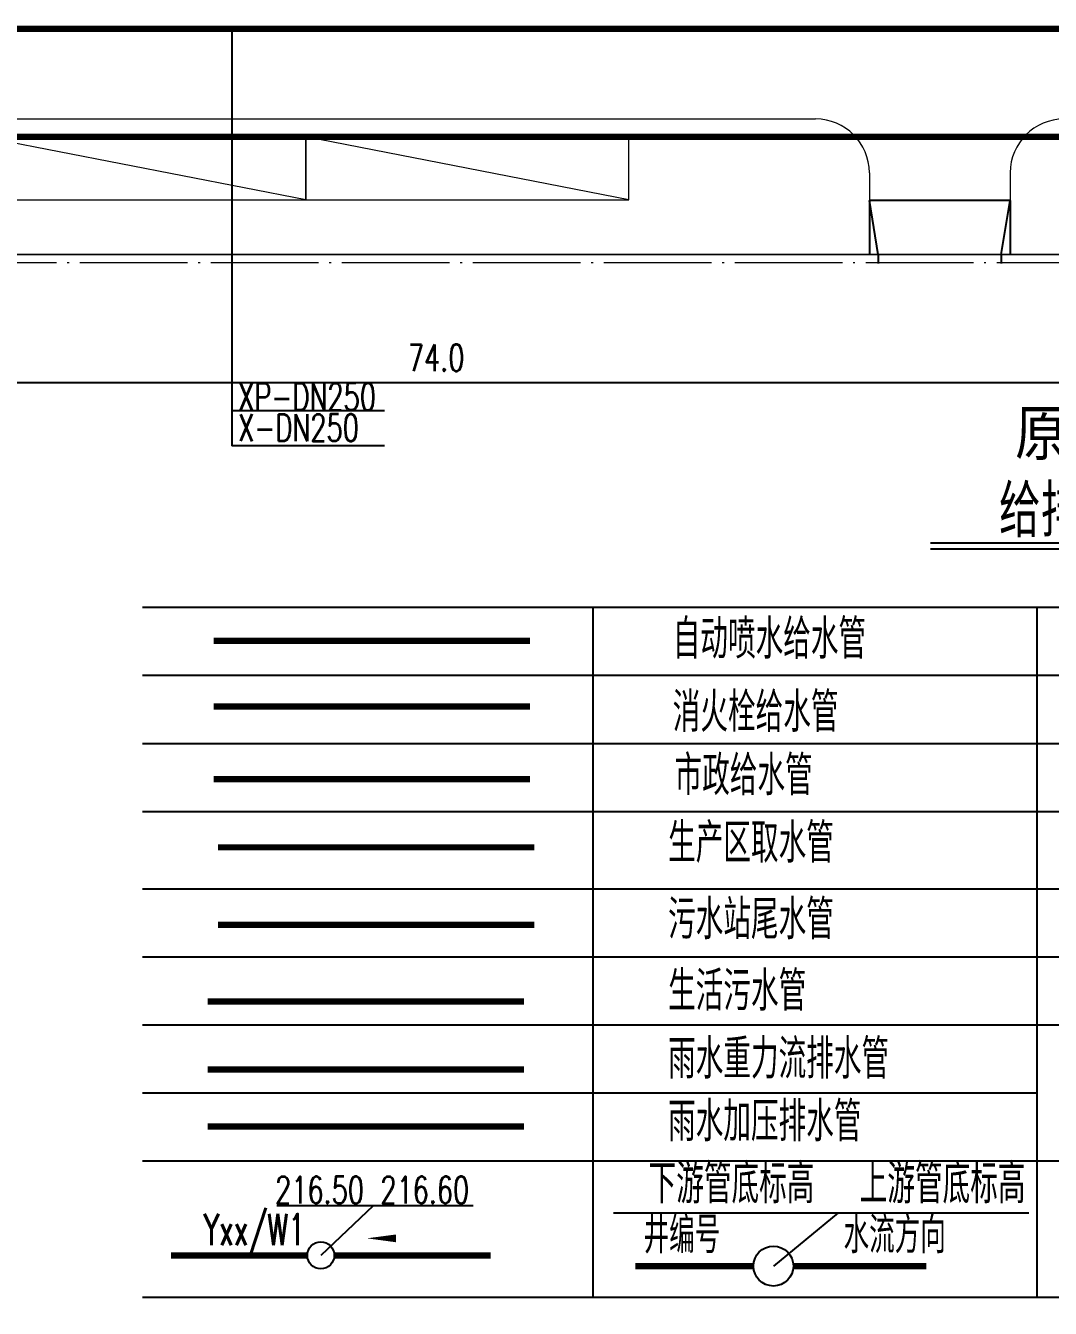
# Model space of a CAD drawing. Header units: metres. Extents: x 497246 to 997717, y 2998582 to 5998198.
# Drawn here: x 499510.9 to 499568, y 2998994.1 to 2999065.5 of the extents above; entities that cross this region are included whole.
import ezdxf
from ezdxf.enums import TextEntityAlignment as Align

# ---------------------------------------------------------------- set-up
doc = ezdxf.new("R2010")
doc.units = ezdxf.units.M
doc.header["$LTSCALE"] = 1000
doc.linetypes.add('DOTE', pattern=[2.42, 2, -0.2, 0.02, -0.2])
doc.layers.get('0').update_dxf_attribs({"linetype": 'CONTINUOUS'})
doc.layers.get('Defpoints').update_dxf_attribs({"linetype": 'CONTINUOUS'})
for name, color, linetype, lineweight in [('1_RO_规划停车位', 35, 'CONTINUOUS', 13), ('_0', 7, 'CONTINUOUS', 25), ('道路', 4, 'CONTINUOUS', 15)]:
    doc.layers.add(name, color=color, linetype=linetype, lineweight=lineweight)
for name, color, linetype in [('gd', 6, 'CONTINUOUS'), ('PIPE-喷淋', 6, 'CONTINUOUS'), ('PIPE-废水', 31, 'CONTINUOUS'), ('PIPE-污水', 2, 'CONTINUOUS'), ('PIPE-消防', 1, 'CONTINUOUS'), ('PIPE-给水', 3, 'CONTINUOUS'), ('PIPE-雨水', 4, 'CONTINUOUS'), ('TEXT_雨水', 7, 'CONTINUOUS'), ('TWT_DIM', 3, 'CONTINUOUS'), ('WELL_雨水', 4, 'CONTINUOUS'), ('建筑', 7, 'CONTINUOUS'), ('建筑门坡散水', 9, 'CONTINUOUS'), ('挡墙护坡', 5, 'CONTINUOUS'), ('排水', 6, 'CONTINUOUS'), ('文字', 255, 'CONTINUOUS'), ('文字-排水', 122, 'CONTINUOUS'), ('文字说明', 3, 'CONTINUOUS'), ('给排水标注', 140, 'CONTINUOUS'), ('雨水标注', 100, 'CONTINUOUS')]:
    doc.layers.add(name, color=color, linetype=linetype)
doc.layers.add('建筑轴线', color=1, linetype='DOTE', lineweight=15, plot=False)
doc.styles.add('_TCH_DIM_T3', font='SIMPLEX', dxfattribs={"width": 0.705882, "bigfont": 'GBCBIG'})
doc.styles.add('_TWT_WELL', font='SIMPLEX', dxfattribs={"width": 0.8, "height": 3.5, "bigfont": 'HZTXT'})
doc.styles.add('HZTXT', font='txt', dxfattribs={"width": 0.7, "bigfont": 'HZTXT'})
doc.styles.add('SZK', font='romand.shx', dxfattribs={"width": 0.7, "bigfont": 'hztxt.shx'})
doc.styles.add('TG_LINETYPE', font='SIMPLEX', dxfattribs={"width": 0.8, "height": 3, "bigfont": 'HZTXT'})
doc.styles.add('亨利项目总图布置_2022_8_8_t3--03$0$亨利项目总图布置_2022_8_8_t3--02$0$CEC', font='ARIALN.TTF')
doc.linetypes.add('TG_F', pattern='A,2,-0.3,["F",TG_LINETYPE,S=0.1,R=0,X=-0.23,Y=-0.15],0', length=2.3)
doc.linetypes.add('TG_J', pattern='A,2,-0.3,["J",TG_LINETYPE,S=0.1,R=0,X=-0.23,Y=-0.15],0', length=2.3)
doc.linetypes.add('TG_QS', pattern='A,3,-0.6,["QS",TG_LINETYPE,S=0.1,R=0,X=-0.52,Y=-0.15],0', length=3.6)
doc.linetypes.add('TG_W', pattern='A,2,-0.3,["W",TG_LINETYPE,S=0.1,R=0,X=-0.23,Y=-0.15],0', length=2.3)
doc.linetypes.add('TG_X', pattern='A,3,-0.3,["X",TG_LINETYPE,S=0.1,R=0,X=-0.23,Y=-0.15],0', length=3.3)
doc.linetypes.add('TG_XP', pattern='A,3,-0.6,["XP",TG_LINETYPE,S=0.1,R=0,X=-0.6,Y=-0.2],0', length=3.6)
doc.linetypes.add('TG_Y', pattern='A,2,-0.3,["Y",TG_LINETYPE,S=0.1,R=0,X=-0.23,Y=-0.15],0', length=2.3)
doc.linetypes.add('TG_Y2', pattern='A,2,-0.6,["Y2",TG_LINETYPE,S=0.1,R=0,X=-0.52,Y=-0.15],0', length=2.6)
doc.linetypes.add('TG_ZP', pattern='A,3,-0.6,["ZP",TG_LINETYPE,S=0.1,R=0,X=-0.6,Y=-0.2],0', length=3.6)
doc.dimstyles.new('_TWT_ARCH&&1', dxfattribs={"dimtxt": 1.4875, "dimasz": 0.5, "dimexe": 1.25, "dimexo": 1.5, "dimgap": 0.63125, "dimtad": 1, "dimdec": 1, "dimzin": 0, "dimdsep": 46, "dimtxsty": '_TCH_DIM_T3', "dimblk": 'ARCHTICK', "dimcen": 0.09, "dimclrt": 7, "dimazin": 2, "dimtfac": 1, "dimtdec": 1, "dimtix": 1, "dimtmove": 2, "dimatfit": 3, "dimfxl": 1, "dimtolj": 1, "dimtzin": 0, "dimarcsym": 0})

# ---------------------------------------------------------------- blocks, each defined once
blk = doc.blocks.new('_ArchTick')
at = {"color": 0, "linetype": 'ByBlock', "const_width": 0.4}
blk.add_lwpolyline([(-0.5, -0.5), (0.5, 0.5)], dxfattribs=at)
blk = doc.blocks.new('*D352')
at = {"layer": 'Defpoints', "color": 0, "transparency": 16777216}
for p in [(499496.755, 2999056.75), (499570.755, 2999056.751), (499570.755, 2999045.655)]:
    blk.add_point(p, dxfattribs=at)
at = {"layer": 'TWT_DIM', "color": 0, "lineweight": -2, "transparency": 16777216}
for p, q in [((499496.755, 2999055.25), (499496.755, 2999044.405)), ((499570.755, 2999055.251), (499570.755, 2999044.405)), ((499496.755, 2999045.655), (499570.755, 2999045.655))]:
    blk.add_line(p, q, dxfattribs=at)
at = {"layer": 'TWT_DIM', "color": 0, "lineweight": -2, "transparency": 16777216, "xscale": 0.5, "yscale": 0.5, "zscale": 0.5, "rotation": 180}
blk.add_blockref('_ArchTick', (499496.755, 2999045.655), dxfattribs=at)
at = {"layer": 'TWT_DIM', "color": 0, "lineweight": -2, "transparency": 16777216, "xscale": 0.5, "yscale": 0.5, "zscale": 0.5}
blk.add_blockref('_ArchTick', (499570.755, 2999045.655), dxfattribs=at)
at = {"layer": 'TWT_DIM', "color": 7, "transparency": 16777216, "insert": (499533.755, 2999047.03), "char_height": 1.4875, "attachment_point": 5, "style": '_TCH_DIM_T3'}
blk.add_mtext('\\A1;74.0', dxfattribs=at)
blk = doc.blocks.new('$TwtSys$00000187')
blk.add_circle((0, 0), 0.5)

msp = doc.modelspace()

# ---------------------------------------------------------------- hatches: boundary and pattern name
at = {"layer": '挡墙护坡', "linetype": 'Continuous'}
h = msp.add_hatch(dxfattribs=at)
h.set_pattern_fill('ANSI33', color=256, style=0)
h.set_pattern_definition([(45, (805.864, 0), (-2.2450640303, 2.2450640303), []), (45, (808.109, 0), (-2.2450640303, 2.2450640303), [1.5875, -0.79375])])
edge = h.paths.add_edge_path()
edge.add_line((499596.097, 2998901.333), (499596.097, 2998904.333))
edge.add_line((499596.097, 2998904.333), (499345.487, 2998904.333))
edge.add_line((499345.487, 2998904.333), (499320.487, 2998907.833))
edge.add_line((499320.487, 2998907.833), (499253.339, 2998907.833))
edge.add_line((499253.339, 2998907.833), (499251.695, 2998907.908))
edge.add_line((499251.695, 2998907.908), (499250.667, 2998908.033))
edge.add_arc((499253.27, 2998924.833), 17, 179.99144, 261.19191, ccw=False)
edge.add_line((499236.27, 2998924.835), (499236.189, 2998970.517))
edge.add_line((499236.189, 2998970.517), (499232.644, 2998995.51))
edge.add_line((499232.644, 2998995.51), (499232.536, 2999056.413))
edge.add_line((499232.536, 2999056.413), (499229.536, 2999056.408))
edge.add_line((499229.536, 2999056.408), (499229.645, 2998995.296))
edge.add_line((499229.645, 2998995.296), (499233.189, 2998970.302))
edge.add_line((499233.189, 2998970.302), (499233.27, 2998924.833))
edge.add_arc((499253.27, 2998924.833), 20, 180.00007, 261.33693)
edge.add_line((499250.258, 2998905.061), (499251.445, 2998904.916))
edge.add_line((499251.445, 2998904.916), (499253.27, 2998904.833))
edge.add_line((499253.27, 2998904.833), (499320.278, 2998904.833))
edge.add_line((499320.278, 2998904.833), (499345.278, 2998901.333))
edge.add_line((499345.278, 2998901.333), (499596.097, 2998901.333))

# ---------------------------------------------------------------- linework, layer by layer
at = {"layer": '1_RO_规划停车位'}
for p, q in [((499526.496, 2999055.833), (499508.496, 2999059.333)), ((499544.496, 2999055.833), (499526.496, 2999059.333))]:
    msp.add_line(p, q, dxfattribs=at)
at = {"layer": '1_RO_规划停车位', "flags": 128}
for points in [[(499526.496, 2999055.833), (499526.496, 2999059.333), (499508.496, 2999059.333), (499508.496, 2999055.833)], [(499544.496, 2999055.833), (499544.496, 2999059.333), (499526.496, 2999059.333), (499526.496, 2999055.833)]]:
    msp.add_lwpolyline(points, close=True, dxfattribs=at)
at = {"layer": '_0', "color": 140, "linetype": 'ByBlock'}
msp.add_line((499556.163, 2998999.386), (499552.55, 2998996.416), dxfattribs=at)
at = {"layer": 'gd', "color": 2}
for p, q in [((499547.822, 2998996.416), (499551.437, 2998996.416)), ((499547.822, 2998996.416), (499551.437, 2998996.416)), ((499553.663, 2998996.416), (499557.044, 2998996.416)), ((499553.663, 2998996.416), (499557.044, 2998996.416))]:
    msp.add_line(p, q, dxfattribs=at)
at = {"layer": 'PIPE-喷淋', "color": 0, "linetype": 'TG_ZP', "ltscale": 0.003, "const_width": 0.35}
msp.add_lwpolyline([(499521.356, 2999031.258), (499538.979, 2999031.258)], dxfattribs=at)
at = {"layer": 'PIPE-废水', "color": 0, "linetype": 'TG_F', "ltscale": 0.004, "const_width": 0.35}
msp.add_lwpolyline([(499521.597, 2999015.436), (499539.22, 2999015.436)], dxfattribs=at)
at = {"layer": 'PIPE-污水', "color": 0, "linetype": 'TG_W', "ltscale": 0.004, "const_width": 0.35}
msp.add_lwpolyline([(499521.024, 2999011.164), (499538.647, 2999011.164)], dxfattribs=at)
at = {"layer": 'PIPE-消防', "color": 70, "linetype": 'ByBlock'}
msp.add_line((499522.363, 2999065.357), (499522.363, 2999042.124), dxfattribs=at)
at = {"layer": 'PIPE-消防', "color": 191, "linetype": 'TG_XP', "ltscale": 0.003, "const_width": 0.35}
msp.add_lwpolyline([(499476.688, 2999065.357), (499598.015, 2999065.357)], dxfattribs=at)
at = {"layer": 'PIPE-消防', "linetype": 'TG_X', "ltscale": 0.004, "const_width": 0.35}
for points in [[(499497.409, 2999059.337), (499570.101, 2999059.337)], [(499521.356, 2999027.591), (499538.979, 2999027.591)]]:
    msp.add_lwpolyline(points, dxfattribs=at)
at = {"layer": 'PIPE-给水', "color": 70, "linetype": 'ByBlock'}
for p, q in [((499530.877, 2999044.065), (499522.363, 2999044.065)), ((499530.877, 2999042.124), (499522.363, 2999042.124))]:
    msp.add_line(p, q, dxfattribs=at)
at = {"layer": 'PIPE-给水', "color": 80, "linetype": 'TG_J', "ltscale": 0.004, "const_width": 0.35}
msp.add_lwpolyline([(499521.356, 2999023.546), (499538.979, 2999023.546)], dxfattribs=at)
at = {"layer": 'PIPE-给水', "color": 113, "linetype": 'TG_QS', "ltscale": 0.0025, "const_width": 0.35}
msp.add_lwpolyline([(499521.597, 2999019.75), (499539.22, 2999019.75)], dxfattribs=at)
at = {"layer": 'PIPE-雨水', "color": 0, "linetype": 'TG_Y', "ltscale": 0.004, "const_width": 0.35}
for points in [[(499521.024, 2999007.373), (499538.647, 2999007.373)], [(499526.575, 2998997.012), (499518.969, 2998997.012)], [(499536.783, 2998997.012), (499528.075, 2998997.012)], [(499544.856, 2998996.416), (499551.437, 2998996.416)], [(499553.663, 2998996.416), (499561.068, 2998996.416)]]:
    msp.add_lwpolyline(points, dxfattribs=at)
at = {"layer": 'PIPE-雨水', "color": 140, "linetype": 'TG_Y2', "ltscale": 0.004, "const_width": 0.35}
msp.add_lwpolyline([(499521.024, 2999004.191), (499538.647, 2999004.191)], dxfattribs=at)
at = {"layer": 'PIPE-雨水', "color": 70, "linetype": 'ByBlock'}
msp.add_lwpolyline([(499534.376, 2998997.957, 0, 0, 0), (499529.893, 2998997.963, 0, 0.432, 0), (499531.513, 2998997.961, 0, 0, 0)], format="xyseb", dxfattribs=at)
at = {"layer": '建筑', "linetype": 'Continuous', "const_width": 0.1}
msp.add_lwpolyline([(499639.446, 2998921.883), (499491.546, 2998921.883), (499491.546, 2999052.783), (499639.446, 2999052.783)], close=True, dxfattribs=at)
at = {"layer": '建筑轴线', "ltscale": 0.003}
msp.add_lwpolyline([(499491.996, 2999052.333), (499638.996, 2999052.333), (499638.996, 2998922.333), (499491.996, 2998922.333)], close=True, dxfattribs=at)
at = {"layer": '建筑门坡散水', "linetype": 'Continuous'}
for p, q in [((499565.746, 2999055.783), (499557.896, 2999055.783)), ((499558.396, 2999052.783), (499557.896, 2999055.783)), ((499557.896, 2999055.783), (499557.896, 2999052.783)), ((499565.246, 2999052.783), (499565.746, 2999055.783)), ((499565.746, 2999055.783), (499565.746, 2999052.783)), ((499558.396, 2999052.783), (499558.396, 2999052.283)), ((499565.246, 2999052.783), (499565.246, 2999052.283))]:
    msp.add_line(p, q, dxfattribs=at)
at = {"layer": '排水', "color": 2, "ltscale": 0.8}
msp.add_circle((499552.55, 2998996.416), 1.113, dxfattribs=at)
msp.add_circle((499552.55, 2998996.416), 1.113, dxfattribs=at)
at = {"layer": '文字-排水', "color": 7, "linetype": 'Continuous'}
msp.add_line((499561.302, 2999036.716), (499578.324, 2999036.716), dxfattribs=at)
at = {"layer": '文字-排水', "color": 6, "linetype": 'Continuous'}
msp.add_line((499561.302, 2999036.386), (499578.324, 2999036.386), dxfattribs=at)
at = {"layer": '文字-排水', "color": 0}
for p, q in [((499517.392, 2999033.125), (499567.223, 2999033.125)), ((499542.49, 2999033.125), (499542.49, 2998994.693)), ((499567.223, 2999033.125), (499567.223, 2998994.693)), ((499567.223, 2999033.125), (499612.919, 2999033.125)), ((499517.392, 2999029.334), (499567.223, 2999029.334)), ((499567.223, 2999029.334), (499612.919, 2999029.334)), ((499517.393, 2999025.543), (499567.223, 2999025.543)), ((499567.223, 2999025.543), (499612.919, 2999025.543)), ((499517.393, 2999021.752), (499612.919, 2999021.752)), ((499517.393, 2999017.439), (499612.919, 2999017.439)), ((499517.393, 2999013.648), (499567.223, 2999013.648)), ((499517.393, 2999013.648), (499567.223, 2999013.648)), ((499542.49, 2999013.648), (499542.49, 2999009.857)), ((499567.223, 2999013.648), (499567.223, 2999009.857)), ((499567.223, 2999013.648), (499612.919, 2999013.648)), ((499517.393, 2999009.857), (499612.919, 2999009.857)), ((499517.393, 2999006.066), (499567.223, 2999006.066)), ((499517.393, 2999002.275), (499613.3, 2999002.275)), ((499517.393, 2998994.693), (499612.919, 2998994.693))]:
    msp.add_line(p, q, dxfattribs=at)
at = {"layer": '文字-排水'}
msp.add_line((499567.223, 2999013.648), (499567.223, 2999009.857), dxfattribs=at)
at = {"layer": '给排水标注'}
for points in [[(499543.639, 2998999.386), (499555.044, 2998999.386)], [(499555.044, 2998999.386), (499566.79, 2998999.386)]]:
    msp.add_lwpolyline(points, dxfattribs=at)
at = {"layer": '道路', "linetype": 'ByBlock', "lineweight": 0, "ltscale": 0.2}
for p, q in [((499496.996, 2999060.333), (499554.896, 2999060.333)), ((499557.896, 2999057.333), (499557.896, 2999052.783)), ((499565.746, 2999057.333), (499565.746, 2999052.783))]:
    msp.add_line(p, q, dxfattribs=at)
for centre, start, end in [((499554.896, 2999057.333), 0, 90), ((499568.746, 2999057.333), 90, 180)]:
    msp.add_arc(centre, 3, start, end, dxfattribs=at)
at = {"layer": '雨水标注', "color": 70}
for p, q in [((499530.25, 2998999.777), (499524.869, 2998999.777)), ((499530.25, 2998999.777), (499527.325, 2998997.012)), ((499535.817, 2998999.777), (499530.25, 2998999.777))]:
    msp.add_line(p, q, dxfattribs=at)

# ---------------------------------------------------------------- block references
at = {"layer": 'WELL_雨水', "xscale": 1.5, "yscale": 1.5, "zscale": 1.5}
msp.add_blockref('$TwtSys$00000187', (499527.325, 2998997.012), dxfattribs=at)

# ---------------------------------------------------------------- texts
at = {"layer": 'PIPE-消防', "color": 191, "linetype": 'TG_XP', "ltscale": 400, "style": 'HZTXT', "width": 0.7}
msp.add_text('XP-DN250', height=1.508, dxfattribs=at).set_placement((499526.556, 2999044.853), align=Align.MIDDLE)
at = {"layer": 'PIPE-消防', "linetype": 'TG_X', "ltscale": 700, "style": 'HZTXT', "width": 0.7}
msp.add_text('X-DN250', height=1.508, dxfattribs=at).set_placement((499526.08, 2999043.134), align=Align.MIDDLE)
at = {"layer": 'TEXT_雨水', "style": '_TWT_WELL', "width": 0.64}
msp.add_text('Yxx/W1', height=1.75, dxfattribs=at).set_placement((499520.801, 2998997.576))
at = {"layer": '文字', "color": 7, "style": '亨利项目总图布置_2022_8_8_t3--03$0$亨利项目总图布置_2022_8_8_t3--02$0$CEC', "width": 0.85}
msp.add_text('原料棚', height=2.5, dxfattribs=at).set_placement((499566.017, 2999041.598))
at = {"layer": '文字-排水', "style": 'SZK', "width": 0.7}
for s, p in [('下游管底标高', (499545.595, 2998999.906, 2222.041)), ('上游管底标高', (499557.359, 2998999.906, 2222.041))]:
    msp.add_text(s, height=2.2, dxfattribs=at).set_placement(p)
at = {"layer": '文字-排水', "color": 7, "insert": (499565.123, 2999037.029), "char_height": 2.90304, "width": 15.89855, "attachment_point": 7, "style": 'HZTXT'}
msp.add_mtext('{\\W0.8;给排水图例}', dxfattribs=at)
at = {"layer": '文字-排水', "char_height": 2.2, "width": 14.30604, "attachment_point": 7, "style": 'SZK'}
for s, insert in [('自动喷水给水管', (499546.937, 2999030.248)), ('消火栓给水管', (499546.937, 2999026.175)), ('市政给水管', (499547.04, 2999022.648)), ('生产区取水管', (499546.678, 2999018.876)), ('污水站尾水管', (499546.678, 2999014.628)), ('生活污水管', (499546.678, 2999010.641)), ('雨水重力流排水管', (499546.678, 2999006.85)), ('雨水加压排水管', (499546.678, 2999003.367))]:
    msp.add_mtext(s, dxfattribs=dict(at, insert=insert))
at = {"layer": '文字说明', "style": 'SZK', "width": 0.7}
for s, p in [('井编号', (499545.313, 2998997.134, 2222.041)), ('水流方向', (499556.459, 2998997.134, 2222.041))]:
    msp.add_text(s, height=2.0358, dxfattribs=at).set_placement(p)
at = {"layer": '雨水标注', "color": 70, "style": 'HZTXT', "width": 0.7}
for s, p in [('216.50', (499527.254, 2999000.662, 20.881)), ('216.60', (499533.121, 2999000.662, 20.881))]:
    msp.add_text(s, height=1.5, dxfattribs=at).set_placement(p, align=Align.MIDDLE)

# ---------------------------------------------------------------- dimensions: what is measured, and where the dimension line sits
at = {"layer": 'TWT_DIM', "color": 3}
dim = msp.add_aligned_dim(p1=(499496.755, 2999056.75), p2=(499570.755, 2999056.751), distance=-11.095, dimstyle='_TWT_ARCH&&1', dxfattribs=at)
dim.commit()
dim.dimension.update_dxf_attribs({"geometry": '*D352', "text_midpoint": (499533.755, 2999047.03)})

doc.saveas('drawing.dxf')
